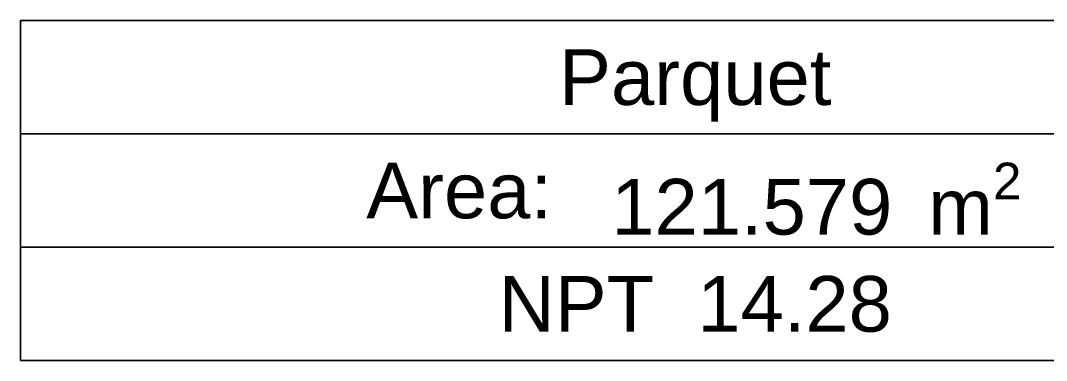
# Model space of a CAD drawing. Header units: inches. Extents: x -19 to 5698, y -728 to 92.
# Drawn here: x 310.395 to 312.239, y 32.014 to 32.625 of the extents above; entities that cross this region are included whole.
import ezdxf

# ---------------------------------------------------------------- set-up
doc = ezdxf.new("R2010")
doc.units = ezdxf.units.IN
doc.header["$MEASUREMENT"] = 0
doc.layers.add('02 _ ARQ _ ZON _ Espacio.3D', color=7, linetype='Continuous')
doc.styles.add('Estilo_Generado_7', font='swisse.ttf')

msp = doc.modelspace()

# ---------------------------------------------------------------- linework, layer by layer
at = {"layer": '02 _ ARQ _ ZON _ Espacio.3D', "color": 251, "linetype": 'Continuous', "lineweight": 13}
for p, q in [((312.8201, 32.6248), (310.3955, 32.6248)), ((310.3955, 32.6248), (310.3955, 32.014)), ((310.3955, 32.6248), (312.8201, 32.6248)), ((310.3955, 32.4212), (310.3955, 32.6248)), ((312.8201, 32.4212), (310.3955, 32.4212)), ((310.3955, 32.4212), (312.8201, 32.4212)), ((310.3955, 32.2176), (310.3955, 32.4212)), ((312.8201, 32.2176), (310.3955, 32.2176)), ((310.3955, 32.2176), (312.8201, 32.2176)), ((310.3955, 32.014), (310.3955, 32.2176)), ((310.3955, 32.014), (312.8201, 32.014)), ((312.8201, 32.014), (310.3955, 32.014))]:
    msp.add_line(p, q, dxfattribs=at)

# ---------------------------------------------------------------- texts
at = {"layer": '02 _ ARQ _ ZON _ Espacio.3D', "color": 251, "lineweight": 25, "char_height": 0.1, "attachment_point": 2, "style": 'Estilo_Generado_7'}
for s, insert in [('\\A1;{\\pqc;\\pt0;\\fSwis721 Ex BT|b0|i0|c238|p34;Parquet}', (311.6078, 32.573)), ('\\A1;{\\pqc;\\pt0,0.3;\\fSwis721 Ex BT|b0|i0|c238|p34;121.579\\fSwis721 Ex BT|b0|i0|c238|p34;\\A1{\\H.66x;\\S^  ;}\\fSwis721 Ex BT|b0|i0|c238|p34; m\\fSwis721 Ex BT|b0|i0|c238|p34;\\A1{\\H.66x;\\S2^  ;}}', (311.8254, 32.3694)), ('\\A1;{\\pqc;\\pt0;\\fSwis721 Ex BT|b0|i0|c238|p34;Area: }', (311.1836, 32.3694)), ('\\A1;{\\pqc;\\pt0;\\fSwis721 Ex BT|b0|i0|c238|p34;NPT  14.28}', (311.6078, 32.1658))]:
    msp.add_mtext(s, dxfattribs=dict(at, insert=insert))

doc.saveas('drawing.dxf')
